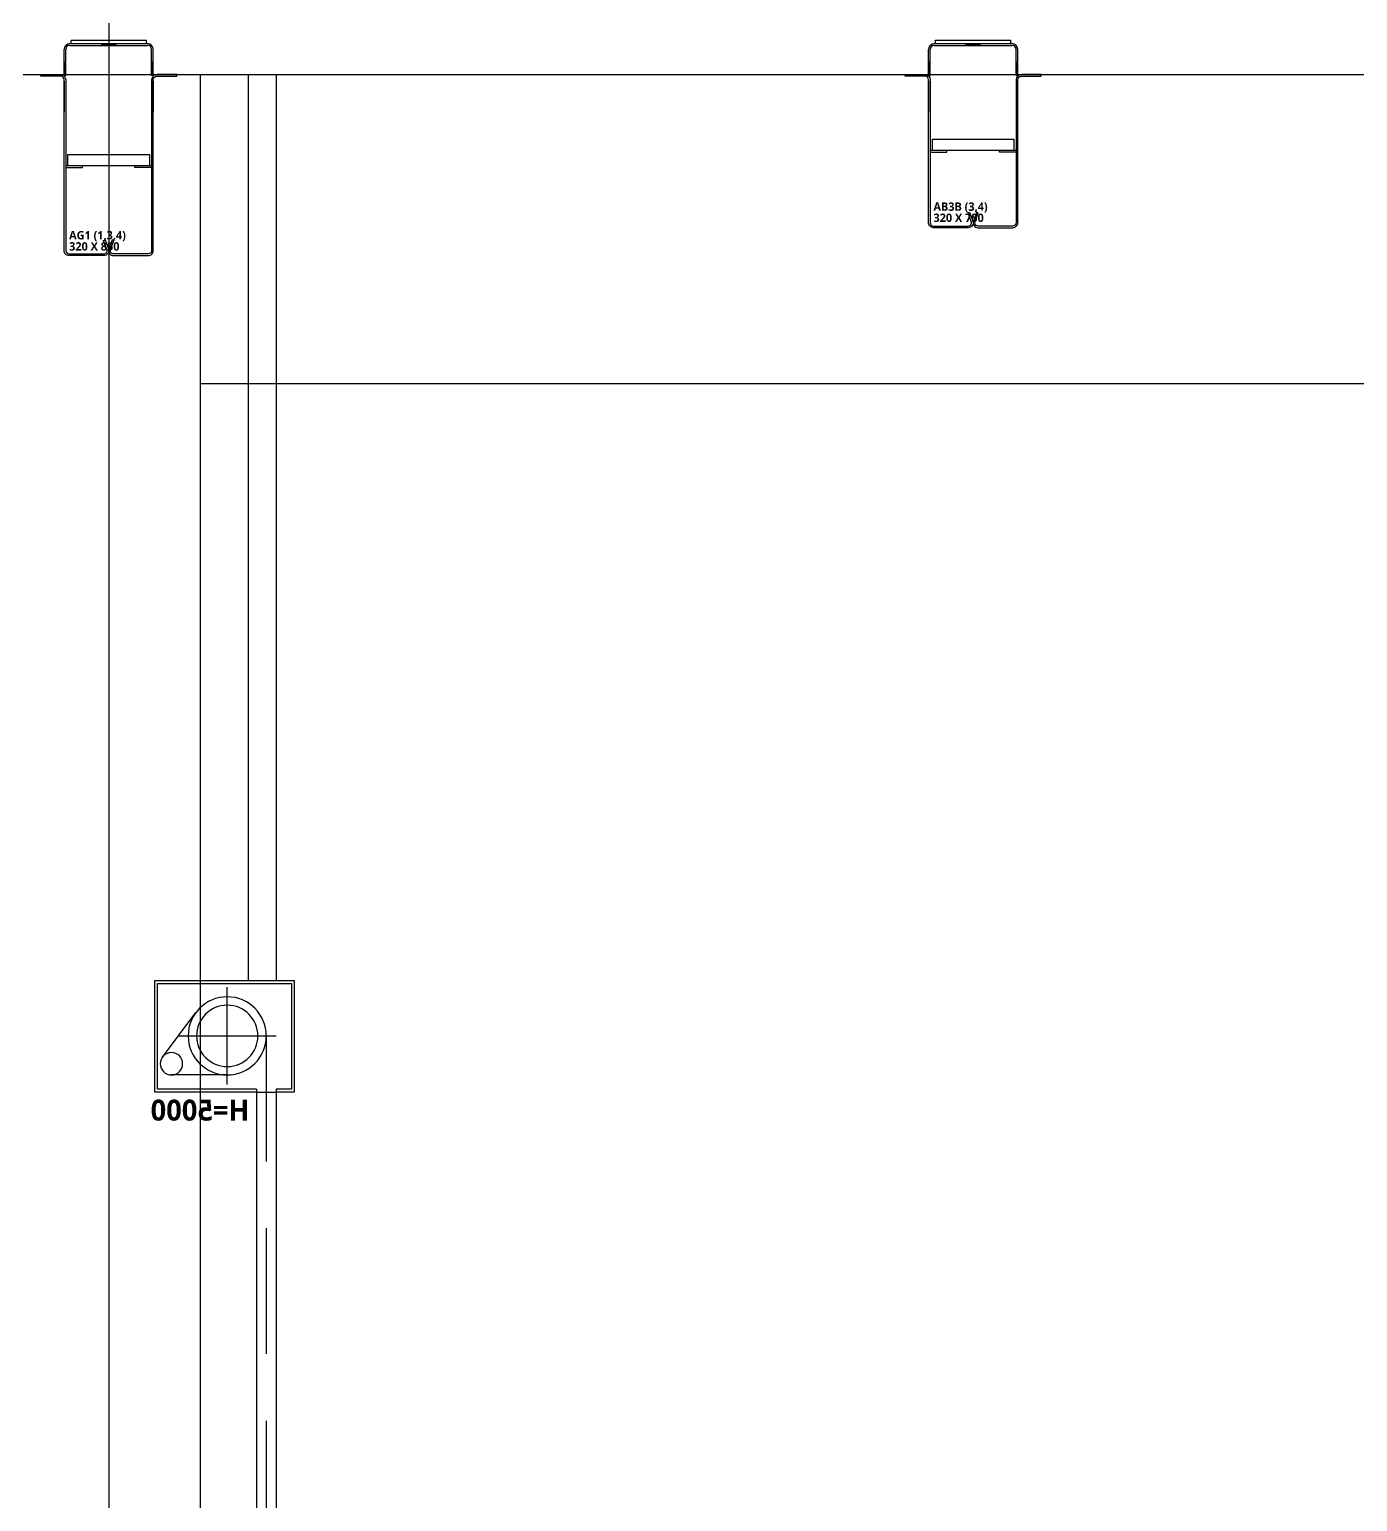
# Model space of a CAD drawing. Header units: millimetres. Extents: x -39468 to 212532, y -94717 to 83483.
# Drawn here: x 84216 to 88979, y 22532 to 27811 of the extents above; entities that cross this region are included whole.
import ezdxf
from ezdxf.enums import TextEntityAlignment as Align

# ---------------------------------------------------------------- set-up
doc = ezdxf.new("R2010")
doc.units = ezdxf.units.MM
doc.header["$LTSCALE"] = 300
doc.header["$MEASUREMENT"] = 0
doc.linetypes.add('AF_01_Xref_X열_SEC_REV_01$0$HID', pattern=[2.3, 1.5, -0.8])
doc.linetypes.add('주단면도-1$0$STD_CENTER', pattern=[66, 60, -2, 2, -2])
doc.layers.get('0').update_dxf_attribs({"linetype": 'CONTINUOUS'})
doc.layers.get('Defpoints').update_dxf_attribs({"color": 153, "linetype": 'CONTINUOUS'})
for name, color, linetype in [('##좌굴방지', 6, 'CONTINUOUS'), ('AF_01_Xref_X열_SEC_REV_01$0$DF', 7, 'CONTINUOUS'), ('AF_01_Xref_X열_SEC_REV_01$0$STL', 7, 'CONTINUOUS'), ('주단면도-1$0$A-FLOR-GW', 6, 'CONTINUOUS'), ('주단면도-1$0$A-ST-AXIS-CEN', 252, '주단면도-1$0$STD_CENTER'), ('주단면도-1$0$A-ST-CONC', 2, 'CONTINUOUS')]:
    doc.layers.add(name, color=color, linetype=linetype)
doc.layers.add('Defpoint', color=161, linetype='CONTINUOUS', plot=False)
doc.styles.add('SH_대대리576', font='NanumGothicBold.ttf')
doc.styles.get("Standard").update_dxf_attribs({"font": 'NanumGothicBold.ttf'})
pattern_1 = [(45, (-26621.6069, -1604.5902), (-0.25, 0.25), [])]
pattern_2 = [(45, (-1421.6069, -6890.6264), (-0.25, 0.25), [])]

# ---------------------------------------------------------------- blocks, each defined once
blk = doc.blocks.new('AF_01_Xref_X열_SEC_REV_01$0$SFSS_H4000')
at = {"layer": 'AF_01_Xref_X열_SEC_REV_01$0$STL', "color": 1, "ltscale": 0.5}
for p, q in [((240, 626.7), (240, 976.7)), ((415, 801.7), (65, 801.7))]:
    blk.add_line(p, q, dxfattribs=at)
at = {"layer": 'AF_01_Xref_X열_SEC_REV_01$0$STL', "color": 9, "ltscale": 0.5}
for p, q in [((472, 725.7), (352, 885.7)), ((240, 661.7), (440, 661.7))]:
    blk.add_line(p, q, dxfattribs=at)
at = {"layer": 'AF_01_Xref_X열_SEC_REV_01$0$STL', "color": 6}
blk.add_line((135, 600), (65, 600), dxfattribs=at)
at = {"layer": 'AF_01_Xref_X열_SEC_REV_01$0$STL', "color": 9}
for p, q in [((65, 600), (65, -5500)), ((135, 600), (135, -5500))]:
    blk.add_line(p, q, dxfattribs=at)
at = {"layer": 'AF_01_Xref_X열_SEC_REV_01$0$STL', "ltscale": 0.5}
for points in [[(135, 600), (500, 600), (500, 1000), (0, 1000), (0, 600), (65, 600)], [(135, 610), (490, 610), (490, 990), (10, 990), (10, 610), (65, 610)], [(65, 610), (65, 600)], [(135, 610), (135, 600)]]:
    blk.add_lwpolyline(points, dxfattribs=at)
at = {"layer": 'AF_01_Xref_X열_SEC_REV_01$0$STL', "linetype": 'AF_01_Xref_X열_SEC_REV_01$0$HID'}
blk.add_lwpolyline([(100, 801.7), (100, -5455), (106.9, -5455)], dxfattribs=at)
at = {"layer": 'AF_01_Xref_X열_SEC_REV_01$0$STL', "color": 6, "ltscale": 0.5}
for centre, radius in [((240, 801.7), 140), ((240, 801.7), 110), ((440, 701.7), 40)]:
    blk.add_circle(centre, radius, dxfattribs=at)
at = {"layer": 'Defpoints', "style": 'SH_대대리576'}
blk.add_text('H=5000', height=75, dxfattribs=at).set_placement((337.7, 535.4), align=Align.MIDDLE_CENTER)
blk = doc.blocks.new('G$C1F1A67B9')
h = blk.add_hatch()
h.set_pattern_fill('ANSI31', color=252, scale=0.1, angle=45, style=0)
h.set_pattern_definition(pattern_1)
h.paths.add_polyline_path([(219, 760), (269, 760), (269, 754), (219, 754)])
h = blk.add_hatch()
h.set_pattern_fill('ANSI31', color=252, scale=0.1, angle=45, style=0)
h.set_pattern_definition(pattern_1)
h.paths.add_polyline_path([(84, 645.4), (84, 695.4), (90, 695.4), (90, 645.4)])
h = blk.add_hatch()
h.set_pattern_fill('ANSI31', color=252, scale=0.1, angle=45, style=0)
h.set_pattern_definition(pattern_1)
h.paths.add_polyline_path([(404, 645.4), (404, 695.4), (398, 695.4), (398, 645.4)])
at = {"layer": '##좌굴방지'}
for points in [[(398, 322), (90, 322), (90, 316), (150, 316), (150, 322)], [(98, 322), (98, 362), (390, 362), (390, 322)], [(398, 322), (398, 316), (338, 316), (338, 322)]]:
    blk.add_lwpolyline(points, dxfattribs=at)
at = {"color": 2, "linetype": 'Continuous'}
for p, q in [((105, 760), (383, 760)), ((105, 754), (383, 754)), ((84, 645.4), (84, 739)), ((90, 645.4), (90, 739)), ((398, 645.4), (398, 739)), ((404, 645.4), (404, 739)), ((84, 645.4), (90, 645.4)), ((404, 645.4), (398, 645.4))]:
    blk.add_line(p, q, dxfattribs=at)
at = {"color": 3, "linetype": 'Continuous'}
for p, q in [((109, 760), (109, 772)), ((109, 772), (379, 772)), ((109, 760), (379, 760)), ((379, 760), (379, 772))]:
    blk.add_line(p, q, dxfattribs=at)
at = {"color": 7, "linetype": 'Continuous'}
for p, q in [((84, 625), (84, 515)), ((404, 625), (404, 515))]:
    blk.add_line(p, q, dxfattribs=at)
at = {"color": 2, "linetype": 'Continuous'}
for points in [[(225.7, 53.9), (231.3, 56), (242.9, 24.2, -0.520567), (226, 0), (102, 0, -0.414214), (84, 18), (84, 630, 0.413373), (70, 644), (0, 644), (0, 650), (70, 650, -0.413938), (90, 630), (90, 18, 0.414214), (102, 6), (226, 6, 0.520567), (237.3, 22.1)], [(262.3, 53.9), (256.7, 56), (245.1, 24.2, 0.520567), (262, 0), (386, 0, 0.414214), (404, 18), (404, 630, -0.413373), (418, 644), (488, 644), (488, 650), (418, 650, 0.413938), (398, 630), (398, 18, -0.414214), (386, 6), (262, 6, -0.520567), (250.7, 22.1)]]:
    blk.add_lwpolyline(points, format="xyb", close=True, dxfattribs=at)
for centre, radius, start, end in [((105, 739), 21, 90, 180), ((105, 739), 15, 90, 180), ((383, 739), 21, 0, 90), ((383, 739), 15, 0, 90)]:
    blk.add_arc(centre, radius, start, end, dxfattribs=at)
at = {"layer": 'Defpoint', "linetype": 'Continuous'}
for s, p in [('AG1 (1,3,4)', (102, 73)), ('320 X 850', (102, 33))]:
    blk.add_text(s, height=30, dxfattribs=at).set_placement(p, align=Align.MIDDLE_LEFT)
blk = doc.blocks.new('G$C3754C525')
h = blk.add_hatch()
h.set_pattern_fill('ANSI31', color=252, scale=0.1, angle=45, style=0)
h.set_pattern_definition(pattern_2)
h.paths.add_polyline_path([(219, 660), (269, 660), (269, 654), (219, 654)])
h = blk.add_hatch()
h.set_pattern_fill('ANSI31', color=252, scale=0.1, angle=45, style=0)
h.set_pattern_definition(pattern_2)
h.paths.add_polyline_path([(84, 545.4), (84, 595.4), (90, 595.4), (90, 545.4)])
h = blk.add_hatch()
h.set_pattern_fill('ANSI31', color=252, scale=0.1, angle=45, style=0)
h.set_pattern_definition(pattern_2)
h.paths.add_polyline_path([(404, 545.4), (404, 595.4), (398, 595.4), (398, 545.4)])
at = {"layer": '##좌굴방지'}
for points in [[(98, 277), (98, 317), (390, 317), (390, 277)], [(398, 277), (90, 277), (90, 271), (150, 271), (150, 277)], [(398, 277), (398, 271), (338, 271), (338, 277)]]:
    blk.add_lwpolyline(points, dxfattribs=at)
at = {"color": 2, "linetype": 'Continuous'}
for p, q in [((84, 545.4), (84, 639)), ((90, 545.4), (90, 639)), ((105, 660), (383, 660)), ((105, 654), (383, 654)), ((398, 545.4), (398, 639)), ((404, 545.4), (404, 639)), ((84, 545.4), (90, 545.4)), ((404, 545.4), (398, 545.4))]:
    blk.add_line(p, q, dxfattribs=at)
at = {"color": 3, "linetype": 'Continuous'}
for p, q in [((109, 660), (109, 672)), ((109, 672), (379, 672)), ((109, 660), (379, 660)), ((379, 660), (379, 672))]:
    blk.add_line(p, q, dxfattribs=at)
at = {"color": 7, "linetype": 'Continuous'}
blk.add_line((84, 525), (84, 415), dxfattribs=at)
at = {"color": 2, "linetype": 'Continuous'}
for points in [[(225.7, 53.9), (231.3, 56), (242.9, 24.2, -0.520567), (226, 0), (102, 0, -0.414214), (84, 18), (84, 530, 0.413373), (70, 544), (0, 544), (0, 550), (70, 550, -0.413938), (90, 530), (90, 18, 0.414214), (102, 6), (226, 6, 0.520567), (237.3, 22.1)], [(262.3, 53.9), (256.7, 56), (245.1, 24.2, 0.520567), (262, 0), (386, 0, 0.414214), (404, 18), (404, 530, -0.413373), (418, 544), (488, 544), (488, 550), (418, 550, 0.413938), (398, 530), (398, 18, -0.414214), (386, 6), (262, 6, -0.520567), (250.7, 22.1)]]:
    blk.add_lwpolyline(points, format="xyb", close=True, dxfattribs=at)
for centre, radius, start, end in [((105, 639), 21, 90, 180), ((105, 639), 15, 90, 180), ((383, 639), 21, 0, 90), ((383, 639), 15, 0, 90)]:
    blk.add_arc(centre, radius, start, end, dxfattribs=at)
at = {"layer": 'Defpoint', "linetype": 'Continuous'}
for s, p in [('AB3B (3,4)', (101.6, 75.6, 103000)), ('320 X 750', (101.6, 35.6, 103000))]:
    blk.add_text(s, height=30, dxfattribs=at).set_placement(p, align=Align.MIDDLE_LEFT)

msp = doc.modelspace()

# ---------------------------------------------------------------- linework, layer by layer
for p, q in [((84829, 19000), (84829, 27650)), ((84829, 26541), (96671, 26541))]:
    msp.add_line(p, q)
at = {"layer": '주단면도-1$0$A-FLOR-GW'}
for p, q in [((85000, 27650), (85000, 24400)), ((85100, 27650), (85100, 24400))]:
    msp.add_line(p, q, dxfattribs=at)
at = {"layer": '주단면도-1$0$A-ST-AXIS-CEN', "linetype": 'Continuous'}
msp.add_line((84500, 55500), (84500, 0), dxfattribs=at)
msp.add_line((84500, 55500), (84500, 0), dxfattribs=at)
at = {"layer": '주단면도-1$0$A-ST-CONC'}
msp.add_line((51300, 27650), (97400, 27650), dxfattribs=at)

# ---------------------------------------------------------------- block references
for name, p in [('G$C1F1A67B9', (84256, 27000)), ('G$C3754C525', (87356, 27100))]:
    msp.add_blockref(name, p)
at = {"layer": 'AF_01_Xref_X열_SEC_REV_01$0$DF', "xscale": -1}
msp.add_blockref('AF_01_Xref_X열_SEC_REV_01$0$SFSS_H4000', (85165, 23400), dxfattribs=at)

doc.saveas('drawing.dxf')
